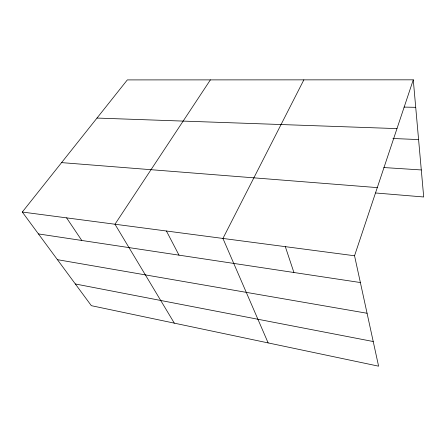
<?xml version="1.0" encoding="UTF-8"?>
<svg xmlns="http://www.w3.org/2000/svg" width="446" height="446" viewBox="0 0 446 446"><rect width="100%" height="100%" fill="white"/><g stroke="black" fill="none" stroke-linecap="round" stroke-linejoin="round"><path stroke-width="0.67" d="M354.542 255.764L413.269 79.828L127.327 79.906L22.3 212.034L91.341 305.677L378.593 366.172L354.542 255.764L22.3 212.034M303.854 79.856L222.939 238.443L268.146 342.913M210.384 79.884L114.973 224.232L174.314 323.149M404.02 107.096L415.717 107.324M96.999 118.062L396.985 128.61M392.887 138.489L418.588 139.581M383.811 167.545L421.292 169.948M61.581 162.617L377.294 187.61M375.627 192.979L423.7 196.981L413.269 79.828M38.434 233.921L360.374 282.541M57.417 259.667L367.069 313.265M75.341 283.974L373.224 341.53M66.588 217.86L81.785 240.466M166.414 231L179.002 255.151M285.323 246.655L293.92 272.506"/></g></svg>
